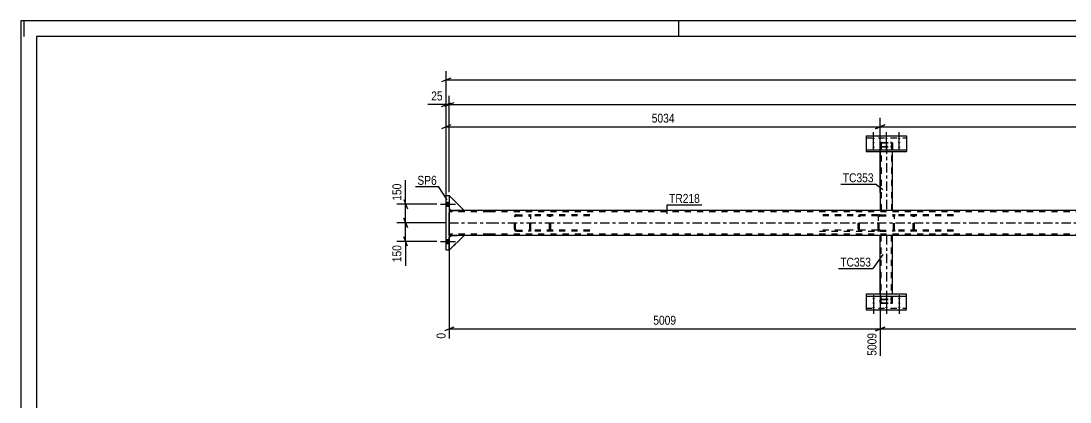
# Model space of a CAD drawing. Header units: millimetres. Extents: x 0 to 841, y 0 to 594.
# Drawn here: x 0 to 336.5, y 471.7 to 594 of the extents above; entities that cross this region are included whole.
import ezdxf

# ---------------------------------------------------------------- set-up
doc = ezdxf.new("R2010")
doc.units = ezdxf.units.MM
doc.linetypes.add('DXK_LINE_DOT2', pattern=[3.9198, 1.9599, -1.9599])
doc.linetypes.add('DXK_LINE_DOT3', pattern=[5.9187, 2.979, -0.9799, 0.9799, -0.9799])
doc.styles.add('Arial Narrow', font='ARIALN.TTF', dxfattribs={"height": 0.2})

# ---------------------------------------------------------------- blocks, each defined once
blk = doc.blocks.new('Unknown-122569972-1162')
at = {"color": 5, "linetype": 'Continuous'}
for p, q in [((841, 594), (0, 594)), ((0, 594), (0, 0)), ((1, 589), (1, 594)), ((211, 589), (211, 594)), ((836, 589), (5, 589)), ((5, 589), (5, 5))]:
    blk.add_line(p, q, dxfattribs=at)
blk = doc.blocks.new('Part-122569972-2983 - 2973')
at = {"color": 2, "linetype": 'Continuous'}
for p, q in [((136.36, 537.99), (137.36, 537.99)), ((136.36, 520.39), (136.36, 537.99)), ((137.36, 537.99), (137.36, 520.39)), ((137.36, 520.39), (136.36, 520.39))]:
    blk.add_line(p, q, dxfattribs=at)
blk = doc.blocks.new('Part-122569972-3094 - 2973')
at = {"color": 2, "linetype": 'Continuous'}
for p, q in [((137.37, 524.59), (137.97, 525.19)), ((142.17, 525.19), (137.37, 520.39)), ((142.17, 525.19), (137.97, 525.19)), ((137.37, 520.39), (137.37, 524.59))]:
    blk.add_line(p, q, dxfattribs=at)
blk = doc.blocks.new('Part-122569972-3008 - 2973')
at = {"color": 7, "linetype": 'DXK_LINE_DOT2'}
for p, q in [((137.37, 524.59), (137.97, 525.19)), ((142.17, 525.19), (137.37, 520.39)), ((137.97, 525.19), (142.17, 525.19)), ((137.37, 520.39), (137.37, 524.59))]:
    blk.add_line(p, q, dxfattribs=at)
blk = doc.blocks.new('Part-122569972-3016 - 2973')
at = {"color": 2, "linetype": 'Continuous'}
for p, q in [((284.07, 506.29), (271.07, 506.29)), ((271.07, 506.29), (271.07, 501.25)), ((271.07, 505.69), (284.07, 505.69)), ((284.07, 501.25), (284.07, 506.29)), ((271.07, 501.25), (284.07, 501.25))]:
    blk.add_line(p, q, dxfattribs=at)
at = {"color": 7, "linetype": 'DXK_LINE_DOT2'}
blk.add_line((271.07, 501.85), (284.07, 501.85), dxfattribs=at)
blk = doc.blocks.new('Part-122569972-3017 - 2973')
at = {"color": 7, "linetype": 'DXK_LINE_DOT2'}
for p, q in [((137.37, 524.59), (137.97, 525.19)), ((142.17, 525.19), (137.37, 520.39)), ((137.97, 525.19), (142.17, 525.19)), ((137.37, 520.39), (137.37, 524.59))]:
    blk.add_line(p, q, dxfattribs=at)
blk = doc.blocks.new('Part-122569972-3022 - 2973')
at = {"color": 2, "linetype": 'Continuous'}
for p, q in [((142.17, 533.22), (137.37, 538.02)), ((137.37, 538.02), (137.37, 533.82)), ((137.37, 533.82), (137.97, 533.22)), ((137.97, 533.22), (142.17, 533.22))]:
    blk.add_line(p, q, dxfattribs=at)
blk = doc.blocks.new('Part-122569972-3023 - 2973')
at = {"color": 7, "linetype": 'DXK_LINE_DOT2'}
for p, q in [((142.17, 533.22), (137.37, 538.02)), ((137.37, 538.02), (137.37, 533.82)), ((137.37, 533.82), (137.97, 533.22)), ((137.97, 533.22), (142.17, 533.22))]:
    blk.add_line(p, q, dxfattribs=at)
blk = doc.blocks.new('Part-122569972-3030 - 2973')
at = {"color": 7, "linetype": 'DXK_LINE_DOT2'}
for p, q in [((280.35, 531.83), (280.21, 531.81)), ((280.21, 526.57), (280.21, 531.81)), ((299.07, 531.83), (280.35, 531.83)), ((286.1, 531.78), (285.77, 531.83)), ((280.35, 531.51), (280.21, 531.49)), ((299.07, 531.51), (280.35, 531.51)), ((285.77, 531.51), (285.93, 531.48)), ((286.17, 531.31), (286.2, 531.19)), ((286.2, 527.19), (286.2, 531.19)), ((286.63, 531.19), (286.57, 531.43)), ((286.63, 527.19), (286.63, 531.19)), ((280.21, 526.89), (280.35, 526.87)), ((280.35, 526.55), (280.21, 526.57)), ((299.07, 526.87), (280.35, 526.87)), ((299.07, 526.55), (280.35, 526.55)), ((285.93, 526.89), (285.77, 526.87)), ((285.77, 526.55), (286.1, 526.6)), ((286.2, 527.19), (286.17, 527.07)), ((286.57, 526.94), (286.63, 527.19))]:
    blk.add_line(p, q, dxfattribs=at)
for centre, radius, start, end in [((285.9, 531.01), 0.792, 31.9779, 75.1661), ((285.83, 531.1), 0.396, 31.9779, 75.1661), ((285.83, 527.28), 0.396, 284.8339, 328.0221), ((285.9, 527.36), 0.792, 284.8339, 328.0221)]:
    blk.add_arc(centre, radius, start, end, dxfattribs=at)
blk = doc.blocks.new('Part-122569972-3079 - 2973')
at = {"color": 7, "linetype": 'DXK_LINE_DOT2'}
for p, q in [((142.17, 533.22), (137.37, 538.02)), ((137.37, 538.02), (137.37, 533.82)), ((137.37, 533.82), (137.97, 533.22)), ((137.97, 533.22), (142.17, 533.22))]:
    blk.add_line(p, q, dxfattribs=at)
blk = doc.blocks.new('Part-122569972-3042 - 2973')
at = {"color": 2, "linetype": 'Continuous'}
for p, q in [((278.93, 525.19), (275.57, 525.19)), ((275.57, 506.29), (275.57, 525.19)), ((279.57, 525.19), (278.93, 525.19)), ((279.57, 506.29), (279.57, 525.19))]:
    blk.add_line(p, q, dxfattribs=at)
at = {"color": 7, "linetype": 'DXK_LINE_DOT2'}
for p, q in [((275.89, 503.61), (275.89, 525.19)), ((279.05, 525.19), (279.16, 525.19)), ((279.16, 525.19), (279.18, 525.19)), ((279.18, 525.19), (279.23, 525.19)), ((279.23, 525.19), (279.25, 525.19)), ((279.25, 503.61), (279.25, 525.19)), ((275.57, 506.29), (275.57, 503.61)), ((275.97, 504.74), (275.76, 504.69)), ((276.21, 504.76), (275.97, 504.74)), ((276.21, 504.76), (278.93, 504.76)), ((279.18, 504.74), (278.93, 504.76)), ((279.38, 504.69), (279.18, 504.74)), ((279.57, 503.61), (279.57, 506.29)), ((275.62, 504.62), (275.57, 504.54)), ((275.57, 503.61), (275.57, 504.54)), ((275.57, 503.61), (275.62, 503.52)), ((275.76, 504.69), (275.62, 504.62)), ((275.62, 503.52), (275.76, 503.45)), ((275.76, 503.45), (275.97, 503.4)), ((275.89, 504.54), (275.92, 504.58)), ((275.92, 503.56), (275.89, 503.61)), ((275.92, 504.58), (275.99, 504.61)), ((275.99, 503.53), (275.92, 503.56)), ((275.97, 503.4), (276.21, 503.39)), ((275.99, 504.61), (276.09, 504.64)), ((276.09, 503.5), (275.99, 503.53)), ((276.09, 504.64), (276.21, 504.65)), ((276.21, 503.5), (276.09, 503.5)), ((276.21, 504.65), (278.93, 504.65)), ((276.21, 503.5), (278.93, 503.5)), ((276.21, 503.39), (278.93, 503.39)), ((278.93, 504.65), (279.05, 504.64)), ((279.05, 503.5), (278.93, 503.5)), ((278.93, 503.39), (279.18, 503.4)), ((279.05, 504.64), (279.16, 504.61)), ((279.16, 503.53), (279.05, 503.5)), ((279.16, 504.61), (279.23, 504.58)), ((279.23, 503.56), (279.16, 503.53)), ((279.18, 503.4), (279.38, 503.45)), ((279.23, 504.58), (279.25, 504.54)), ((279.25, 503.61), (279.23, 503.56)), ((279.52, 504.62), (279.38, 504.69)), ((279.38, 503.45), (279.52, 503.52)), ((279.57, 504.54), (279.52, 504.62)), ((279.52, 503.52), (279.57, 503.61))]:
    blk.add_line(p, q, dxfattribs=at)
at = {"color": 7, "linetype": 'DXK_LINE_DOT3'}
blk.add_line((277.57, 525.19), (277.57, 504.07), dxfattribs=at)
blk = doc.blocks.new('Part-122569972-3044 - 2973')
at = {"color": 7, "linetype": 'DXK_LINE_DOT2'}
for p, q in [((275.57, 531.83), (275.33, 531.78)), ((275.57, 531.83), (279.57, 531.83)), ((279.82, 531.78), (279.57, 531.83)), ((274.98, 531.43), (274.93, 531.19)), ((274.93, 527.19), (274.93, 531.19)), ((275.25, 531.19), (275.28, 531.31)), ((275.25, 527.19), (275.25, 531.19)), ((275.45, 531.48), (275.57, 531.51)), ((275.57, 531.51), (279.57, 531.51)), ((279.57, 531.51), (279.69, 531.48)), ((279.87, 531.31), (279.89, 531.19)), ((279.89, 527.19), (279.89, 531.19)), ((280.21, 531.19), (280.16, 531.43)), ((280.21, 527.19), (280.21, 531.19)), ((274.93, 527.19), (274.98, 526.94)), ((275.28, 527.07), (275.25, 527.19)), ((275.33, 526.6), (275.57, 526.55)), ((275.57, 526.87), (275.45, 526.89)), ((275.57, 526.87), (279.57, 526.87)), ((275.57, 526.55), (279.57, 526.55)), ((279.69, 526.89), (279.57, 526.87)), ((279.57, 526.55), (279.82, 526.6)), ((279.89, 527.19), (279.87, 527.07)), ((280.16, 526.94), (280.21, 527.19))]:
    blk.add_line(p, q, dxfattribs=at)
for centre, radius, start, end in [((275.57, 531.19), 0.64, 112.5, 157.5), ((279.57, 531.19), 0.64, 22.5, 67.5), ((275.57, 531.19), 0.32, 112.5, 157.5), ((279.57, 531.19), 0.32, 22.5, 67.5), ((275.57, 527.19), 0.64, 202.5, 247.5), ((275.57, 527.19), 0.32, 202.5, 247.5), ((279.57, 527.19), 0.32, 292.5, 337.5), ((279.57, 527.19), 0.64, 292.5, 337.5)]:
    blk.add_arc(centre, radius, start, end, dxfattribs=at)
blk = doc.blocks.new('Part-122569972-3045 - 2973')
at = {"color": 7, "linetype": 'DXK_LINE_DOT2'}
for p, q in [((158.91, 531.83), (158.66, 531.78)), ((158.91, 531.83), (162.91, 531.83)), ((163.15, 531.78), (162.91, 531.83)), ((158.31, 531.43), (158.27, 531.19)), ((158.27, 527.19), (158.27, 531.19)), ((158.59, 531.19), (158.61, 531.31)), ((158.59, 527.19), (158.59, 531.19)), ((158.78, 531.48), (158.91, 531.51)), ((158.91, 531.51), (162.91, 531.51)), ((162.91, 531.51), (163.03, 531.48)), ((163.2, 531.31), (163.23, 531.19)), ((163.23, 527.19), (163.23, 531.19)), ((163.55, 531.19), (163.5, 531.43)), ((163.55, 527.19), (163.55, 531.19)), ((158.27, 527.19), (158.31, 526.94)), ((158.61, 527.07), (158.59, 527.19)), ((158.66, 526.6), (158.91, 526.55)), ((158.91, 526.87), (158.78, 526.89)), ((158.91, 526.87), (162.91, 526.87)), ((158.91, 526.55), (162.91, 526.55)), ((163.03, 526.89), (162.91, 526.87)), ((162.91, 526.55), (163.15, 526.6)), ((163.23, 527.19), (163.2, 527.07)), ((163.5, 526.94), (163.55, 527.19))]:
    blk.add_line(p, q, dxfattribs=at)
for centre, radius, start, end in [((158.91, 531.19), 0.64, 112.5, 157.5), ((162.91, 531.19), 0.64, 22.5, 67.5), ((158.91, 531.19), 0.32, 112.5, 157.5), ((162.91, 531.19), 0.32, 22.5, 67.5), ((158.91, 527.19), 0.64, 202.5, 247.5), ((158.91, 527.19), 0.32, 202.5, 247.5), ((162.91, 527.19), 0.32, 292.5, 337.5), ((162.91, 527.19), 0.64, 292.5, 337.5)]:
    blk.add_arc(centre, radius, start, end, dxfattribs=at)
blk = doc.blocks.new('Part-122569972-3087 - 2973')
at = {"color": 7, "linetype": 'DXK_LINE_DOT2'}
for p, q in [((163.68, 531.83), (163.55, 531.81)), ((163.55, 526.57), (163.55, 531.81)), ((182.4, 531.83), (163.68, 531.83)), ((169.43, 531.78), (169.1, 531.83)), ((163.68, 531.51), (163.55, 531.49)), ((182.4, 531.51), (163.68, 531.51)), ((169.1, 531.51), (169.27, 531.48)), ((169.5, 531.31), (169.53, 531.19)), ((169.53, 527.19), (169.53, 531.19)), ((169.97, 531.19), (169.9, 531.43)), ((169.97, 527.19), (169.97, 531.19)), ((163.55, 526.89), (163.68, 526.87)), ((163.68, 526.55), (163.55, 526.57)), ((182.4, 526.87), (163.68, 526.87)), ((182.4, 526.55), (163.68, 526.55)), ((169.27, 526.89), (169.1, 526.87)), ((169.1, 526.55), (169.43, 526.6)), ((169.53, 527.19), (169.5, 527.07)), ((169.9, 526.94), (169.97, 527.19))]:
    blk.add_line(p, q, dxfattribs=at)
for centre, radius, start, end in [((169.23, 531.01), 0.792, 31.9779, 75.1661), ((169.16, 531.1), 0.396, 31.9779, 75.1661), ((169.16, 527.28), 0.396, 284.8339, 328.0221), ((169.23, 527.36), 0.792, 284.8339, 328.0221)]:
    blk.add_arc(centre, radius, start, end, dxfattribs=at)
blk = doc.blocks.new('Part-122569972-3093 - 2973')
at = {"color": 7, "linetype": 'DXK_LINE_DOT2'}
for p, q in [((275.62, 554.85), (275.57, 554.77)), ((275.57, 554.77), (275.57, 552.08)), ((275.57, 553.84), (275.62, 553.76)), ((275.76, 554.92), (275.62, 554.85)), ((275.62, 553.76), (275.76, 553.68)), ((275.97, 554.97), (275.76, 554.92)), ((275.76, 553.68), (275.97, 553.64)), ((275.89, 554.77), (275.92, 554.81)), ((275.89, 554.77), (275.89, 533.19)), ((275.92, 553.8), (275.89, 553.84)), ((275.92, 554.81), (275.99, 554.85)), ((275.99, 553.76), (275.92, 553.8)), ((276.21, 554.99), (275.97, 554.97)), ((275.97, 553.64), (276.21, 553.62)), ((275.99, 554.85), (276.09, 554.87)), ((276.09, 553.74), (275.99, 553.76)), ((276.09, 554.87), (276.21, 554.88)), ((276.21, 553.73), (276.09, 553.74)), ((276.21, 554.99), (278.93, 554.99)), ((276.21, 554.88), (278.93, 554.88)), ((276.21, 553.73), (278.93, 553.73)), ((276.21, 553.62), (278.93, 553.62)), ((279.18, 554.97), (278.93, 554.99)), ((278.93, 554.88), (279.05, 554.87)), ((279.05, 553.74), (278.93, 553.73)), ((278.93, 553.62), (279.18, 553.64)), ((279.05, 554.87), (279.16, 554.85)), ((279.16, 553.76), (279.05, 553.74)), ((279.16, 554.85), (279.23, 554.81)), ((279.23, 553.8), (279.16, 553.76)), ((279.38, 554.92), (279.18, 554.97)), ((279.18, 553.64), (279.38, 553.68)), ((279.23, 554.81), (279.25, 554.77)), ((279.25, 553.84), (279.23, 553.8)), ((279.25, 554.77), (279.25, 533.19)), ((279.52, 554.85), (279.38, 554.92)), ((279.38, 553.68), (279.52, 553.76)), ((279.57, 554.77), (279.52, 554.85)), ((279.52, 553.76), (279.57, 553.84)), ((279.57, 554.77), (279.57, 552.08)), ((279.52, 533.19), (278.93, 533.19)), ((279.23, 533.19), (279.25, 533.19))]:
    blk.add_line(p, q, dxfattribs=at)
at = {"color": 2, "linetype": 'Continuous'}
for p, q in [((275.57, 552.08), (275.57, 533.19)), ((279.57, 533.19), (279.57, 552.08)), ((278.93, 533.19), (275.57, 533.19)), ((279.57, 533.19), (278.93, 533.19))]:
    blk.add_line(p, q, dxfattribs=at)
at = {"color": 7, "linetype": 'DXK_LINE_DOT3'}
blk.add_line((277.57, 554.3), (277.57, 533.19), dxfattribs=at)
blk = doc.blocks.new('Bolt-122569972-3061 - 2973')
at = {"linetype": 'Continuous'}
for points in [[(273.47, 556.16), (273.38, 556.16), (273.29, 556.17), (273.21, 556.19), (273.14, 556.21), (273.09, 556.23), (273.05, 556.26), (273.03, 556.29), (273.03, 556.32), (273.05, 556.35), (273.09, 556.38), (273.14, 556.41), (273.21, 556.43), (273.29, 556.45), (273.38, 556.46), (273.47, 556.46), (273.56, 556.46), (273.65, 556.45), (273.73, 556.43), (273.8, 556.41), (273.85, 556.38), (273.89, 556.35), (273.91, 556.32), (273.91, 556.29), (273.89, 556.26), (273.85, 556.23), (273.8, 556.21), (273.73, 556.19), (273.65, 556.17), (273.56, 556.16)], [(277.57, 556.16), (277.48, 556.16), (277.39, 556.17), (277.31, 556.19), (277.24, 556.21), (277.19, 556.23), (277.15, 556.26), (277.13, 556.29), (277.13, 556.32), (277.15, 556.35), (277.19, 556.38), (277.24, 556.41), (277.31, 556.43), (277.39, 556.45), (277.48, 556.46), (277.57, 556.46), (277.66, 556.46), (277.75, 556.45), (277.83, 556.43), (277.9, 556.41), (277.95, 556.38), (277.99, 556.35), (278.01, 556.32), (278.01, 556.29), (277.99, 556.26), (277.95, 556.23), (277.9, 556.21), (277.83, 556.19), (277.75, 556.17), (277.66, 556.16)], [(281.67, 556.16), (281.58, 556.16), (281.49, 556.17), (281.41, 556.19), (281.34, 556.21), (281.29, 556.23), (281.25, 556.26), (281.23, 556.29), (281.23, 556.32), (281.25, 556.35), (281.29, 556.38), (281.34, 556.41), (281.41, 556.43), (281.49, 556.45), (281.58, 556.46), (281.67, 556.46), (281.76, 556.46), (281.85, 556.45), (281.93, 556.43), (282, 556.41), (282.05, 556.38), (282.09, 556.35), (282.11, 556.32), (282.11, 556.29), (282.09, 556.26), (282.05, 556.23), (282, 556.21), (281.93, 556.19), (281.85, 556.17), (281.76, 556.16)], [(273.47, 554.76), (273.38, 554.76), (273.29, 554.77), (273.21, 554.78), (273.14, 554.81), (273.09, 554.83), (273.05, 554.86), (273.03, 554.89), (273.03, 554.92), (273.05, 554.95), (273.09, 554.98), (273.14, 555.01), (273.21, 555.03), (273.29, 555.04), (273.38, 555.05), (273.47, 555.06), (273.56, 555.05), (273.65, 555.04), (273.73, 555.03), (273.8, 555.01), (273.85, 554.98), (273.89, 554.95), (273.91, 554.92), (273.91, 554.89), (273.89, 554.86), (273.85, 554.83), (273.8, 554.81), (273.73, 554.78), (273.65, 554.77), (273.56, 554.76)], [(273.47, 553.35), (273.38, 553.36), (273.29, 553.37), (273.21, 553.38), (273.14, 553.4), (273.09, 553.43), (273.05, 553.46), (273.03, 553.49), (273.03, 553.52), (273.05, 553.55), (273.09, 553.58), (273.14, 553.6), (273.21, 553.63), (273.29, 553.64), (273.38, 553.65), (273.47, 553.65), (273.56, 553.65), (273.65, 553.64), (273.73, 553.63), (273.8, 553.6), (273.85, 553.58), (273.89, 553.55), (273.91, 553.52), (273.91, 553.49), (273.89, 553.46), (273.85, 553.43), (273.8, 553.4), (273.73, 553.38), (273.65, 553.37), (273.56, 553.36)], [(277.57, 553.35), (277.48, 553.36), (277.39, 553.37), (277.31, 553.38), (277.24, 553.4), (277.19, 553.43), (277.15, 553.46), (277.13, 553.49), (277.13, 553.52), (277.15, 553.55), (277.19, 553.58), (277.24, 553.6), (277.31, 553.63), (277.39, 553.64), (277.48, 553.65), (277.57, 553.65), (277.66, 553.65), (277.75, 553.64), (277.83, 553.63), (277.9, 553.6), (277.95, 553.58), (277.99, 553.55), (278.01, 553.52), (278.01, 553.49), (277.99, 553.46), (277.95, 553.43), (277.9, 553.4), (277.83, 553.38), (277.75, 553.37), (277.66, 553.36)], [(281.67, 554.76), (281.58, 554.76), (281.49, 554.77), (281.41, 554.78), (281.34, 554.81), (281.29, 554.83), (281.25, 554.86), (281.23, 554.89), (281.23, 554.92), (281.25, 554.95), (281.29, 554.98), (281.34, 555.01), (281.41, 555.03), (281.49, 555.04), (281.58, 555.05), (281.67, 555.06), (281.76, 555.05), (281.85, 555.04), (281.93, 555.03), (282, 555.01), (282.05, 554.98), (282.09, 554.95), (282.11, 554.92), (282.11, 554.89), (282.09, 554.86), (282.05, 554.83), (282, 554.81), (281.93, 554.78), (281.85, 554.77), (281.76, 554.76)], [(281.67, 553.35), (281.58, 553.36), (281.49, 553.37), (281.41, 553.38), (281.34, 553.4), (281.29, 553.43), (281.25, 553.46), (281.23, 553.49), (281.23, 553.52), (281.25, 553.55), (281.29, 553.58), (281.34, 553.6), (281.41, 553.63), (281.49, 553.64), (281.58, 553.65), (281.67, 553.65), (281.76, 553.65), (281.85, 553.64), (281.93, 553.63), (282, 553.6), (282.05, 553.58), (282.09, 553.55), (282.11, 553.52), (282.11, 553.49), (282.09, 553.46), (282.05, 553.43), (282, 553.4), (281.93, 553.38), (281.85, 553.37), (281.76, 553.36)]]:
    blk.add_hatch(color=1, dxfattribs=at).paths.add_polyline_path(points)
at = {"color": 1, "linetype": 'Continuous'}
for p, q in [((273.47, 555.22), (273.47, 558.34)), ((273.47, 553.82), (273.47, 556.94)), ((273.47, 552.41), (273.47, 555.53)), ((277.57, 555.22), (277.57, 558.34)), ((277.57, 552.41), (277.57, 555.53)), ((281.67, 555.22), (281.67, 558.34)), ((281.67, 553.82), (281.67, 556.94)), ((281.67, 552.41), (281.67, 555.53))]:
    blk.add_line(p, q, dxfattribs=at)
blk = doc.blocks.new('Bolt-122569972-3064 - 2973')
at = {"linetype": 'Continuous'}
for points in [[(137.36, 534.53), (137.36, 535.85), (136.36, 535.85), (136.36, 534.53)], [(137.36, 534.53), (137.36, 535.85), (136.36, 535.85), (136.36, 534.53)], [(137.36, 522.53), (137.36, 523.85), (136.36, 523.85), (136.36, 522.53)], [(137.36, 522.53), (137.36, 523.85), (136.36, 523.85), (136.36, 522.53)]]:
    blk.add_hatch(color=1, dxfattribs=at).paths.add_polyline_path(points)
at = {"color": 1, "linetype": 'Continuous'}
for p, q in [((134.6, 535.19), (139.36, 535.19)), ((134.6, 535.19), (139.36, 535.19)), ((136.36, 535.85), (137.36, 535.85)), ((136.36, 535.85), (137.36, 535.85)), ((136.36, 534.53), (137.36, 534.53)), ((136.36, 534.53), (137.36, 534.53)), ((134.6, 523.19), (139.36, 523.19)), ((134.6, 523.19), (139.36, 523.19)), ((136.36, 523.85), (137.36, 523.85)), ((136.36, 523.85), (137.36, 523.85)), ((136.36, 522.53), (137.36, 522.53)), ((136.36, 522.53), (137.36, 522.53))]:
    blk.add_line(p, q, dxfattribs=at)
blk = doc.blocks.new('Part-122569972-3084 - 2973')
at = {"color": 2, "linetype": 'Continuous'}
for p, q in [((150.17, 533.19), (137.36, 533.19)), ((137.36, 525.99), (137.36, 532.39)), ((275.57, 533.19), (150.27, 533.19)), ((508.91, 533.19), (279.57, 533.19)), ((137.97, 525.19), (137.36, 525.19)), ((150.17, 525.19), (142.17, 525.19)), ((275.57, 525.19), (150.27, 525.19)), ((508.91, 525.19), (279.57, 525.19))]:
    blk.add_line(p, q, dxfattribs=at)
at = {"color": 7, "linetype": 'DXK_LINE_DOT2'}
for p, q in [((137.36, 533.19), (137.36, 532.39)), ((137.36, 533.19), (137.36, 532.95)), ((150.17, 532.79), (137.36, 532.79)), ((638.21, 532.79), (150.27, 532.79)), ((279.57, 533.19), (275.57, 533.19)), ((137.36, 525.19), (137.36, 525.99)), ((150.17, 525.59), (137.36, 525.59)), ((142.17, 525.19), (137.97, 525.19)), ((638.21, 525.59), (150.27, 525.59)), ((279.57, 525.19), (275.57, 525.19))]:
    blk.add_line(p, q, dxfattribs=at)
at = {"color": 7, "linetype": 'DXK_LINE_DOT3'}
for p, q in [((137.36, 529.19), (150.17, 529.19)), ((150.27, 529.19), (638.21, 529.19))]:
    blk.add_line(p, q, dxfattribs=at)
blk = doc.blocks.new('Bolt-122569972-3085 - 2973')
at = {"linetype": 'Continuous'}
for points in [[(273.47, 505.02), (273.56, 505.02), (273.65, 505.01), (273.73, 504.99), (273.8, 504.97), (273.85, 504.95), (273.89, 504.92), (273.91, 504.89), (273.91, 504.86), (273.89, 504.83), (273.85, 504.8), (273.8, 504.77), (273.73, 504.75), (273.65, 504.73), (273.56, 504.72), (273.47, 504.72), (273.38, 504.72), (273.29, 504.73), (273.21, 504.75), (273.14, 504.77), (273.09, 504.8), (273.05, 504.83), (273.03, 504.86), (273.03, 504.89), (273.05, 504.92), (273.09, 504.95), (273.14, 504.97), (273.21, 504.99), (273.29, 505.01), (273.38, 505.02)], [(277.57, 505.02), (277.66, 505.02), (277.75, 505.01), (277.83, 504.99), (277.9, 504.97), (277.95, 504.95), (277.99, 504.92), (278.01, 504.89), (278.01, 504.86), (277.99, 504.83), (277.95, 504.8), (277.9, 504.77), (277.83, 504.75), (277.75, 504.73), (277.66, 504.72), (277.57, 504.72), (277.48, 504.72), (277.39, 504.73), (277.31, 504.75), (277.24, 504.77), (277.19, 504.8), (277.15, 504.83), (277.13, 504.86), (277.13, 504.89), (277.15, 504.92), (277.19, 504.95), (277.24, 504.97), (277.31, 504.99), (277.39, 505.01), (277.48, 505.02)], [(281.67, 505.02), (281.76, 505.02), (281.85, 505.01), (281.93, 504.99), (282, 504.97), (282.05, 504.95), (282.09, 504.92), (282.11, 504.89), (282.11, 504.86), (282.09, 504.83), (282.05, 504.8), (282, 504.77), (281.93, 504.75), (281.85, 504.73), (281.76, 504.72), (281.67, 504.72), (281.58, 504.72), (281.49, 504.73), (281.41, 504.75), (281.34, 504.77), (281.29, 504.8), (281.25, 504.83), (281.23, 504.86), (281.23, 504.89), (281.25, 504.92), (281.29, 504.95), (281.34, 504.97), (281.41, 504.99), (281.49, 505.01), (281.58, 505.02)], [(273.47, 503.62), (273.56, 503.62), (273.65, 503.61), (273.73, 503.59), (273.8, 503.57), (273.85, 503.54), (273.89, 503.52), (273.91, 503.49), (273.91, 503.45), (273.89, 503.42), (273.85, 503.39), (273.8, 503.37), (273.73, 503.35), (273.65, 503.33), (273.56, 503.32), (273.47, 503.32), (273.38, 503.32), (273.29, 503.33), (273.21, 503.35), (273.14, 503.37), (273.09, 503.39), (273.05, 503.42), (273.03, 503.45), (273.03, 503.49), (273.05, 503.52), (273.09, 503.54), (273.14, 503.57), (273.21, 503.59), (273.29, 503.61), (273.38, 503.62)], [(273.47, 502.22), (273.56, 502.21), (273.65, 502.2), (273.73, 502.19), (273.8, 502.17), (273.85, 502.14), (273.89, 502.11), (273.91, 502.08), (273.91, 502.05), (273.89, 502.02), (273.85, 501.99), (273.8, 501.97), (273.73, 501.95), (273.65, 501.93), (273.56, 501.92), (273.47, 501.92), (273.38, 501.92), (273.29, 501.93), (273.21, 501.95), (273.14, 501.97), (273.09, 501.99), (273.05, 502.02), (273.03, 502.05), (273.03, 502.08), (273.05, 502.11), (273.09, 502.14), (273.14, 502.17), (273.21, 502.19), (273.29, 502.2), (273.38, 502.21)], [(277.57, 502.22), (277.66, 502.21), (277.75, 502.2), (277.83, 502.19), (277.9, 502.17), (277.95, 502.14), (277.99, 502.11), (278.01, 502.08), (278.01, 502.05), (277.99, 502.02), (277.95, 501.99), (277.9, 501.97), (277.83, 501.95), (277.75, 501.93), (277.66, 501.92), (277.57, 501.92), (277.48, 501.92), (277.39, 501.93), (277.31, 501.95), (277.24, 501.97), (277.19, 501.99), (277.15, 502.02), (277.13, 502.05), (277.13, 502.08), (277.15, 502.11), (277.19, 502.14), (277.24, 502.17), (277.31, 502.19), (277.39, 502.2), (277.48, 502.21)], [(281.67, 503.62), (281.76, 503.62), (281.85, 503.61), (281.93, 503.59), (282, 503.57), (282.05, 503.54), (282.09, 503.52), (282.11, 503.49), (282.11, 503.45), (282.09, 503.42), (282.05, 503.39), (282, 503.37), (281.93, 503.35), (281.85, 503.33), (281.76, 503.32), (281.67, 503.32), (281.58, 503.32), (281.49, 503.33), (281.41, 503.35), (281.34, 503.37), (281.29, 503.39), (281.25, 503.42), (281.23, 503.45), (281.23, 503.49), (281.25, 503.52), (281.29, 503.54), (281.34, 503.57), (281.41, 503.59), (281.49, 503.61), (281.58, 503.62)], [(281.67, 502.22), (281.76, 502.21), (281.85, 502.2), (281.93, 502.19), (282, 502.17), (282.05, 502.14), (282.09, 502.11), (282.11, 502.08), (282.11, 502.05), (282.09, 502.02), (282.05, 501.99), (282, 501.97), (281.93, 501.95), (281.85, 501.93), (281.76, 501.92), (281.67, 501.92), (281.58, 501.92), (281.49, 501.93), (281.41, 501.95), (281.34, 501.97), (281.29, 501.99), (281.25, 502.02), (281.23, 502.05), (281.23, 502.08), (281.25, 502.11), (281.29, 502.14), (281.34, 502.17), (281.41, 502.19), (281.49, 502.2), (281.58, 502.21)]]:
    blk.add_hatch(color=1, dxfattribs=at).paths.add_polyline_path(points)
at = {"color": 1, "linetype": 'Continuous'}
for p, q in [((273.47, 505.96), (273.47, 502.84)), ((277.57, 505.96), (277.57, 502.84)), ((281.67, 505.96), (281.67, 502.84)), ((273.47, 504.56), (273.47, 501.44)), ((273.47, 503.16), (273.47, 500.04)), ((277.57, 503.16), (277.57, 500.04)), ((281.67, 504.56), (281.67, 501.44)), ((281.67, 503.16), (281.67, 500.04))]:
    blk.add_line(p, q, dxfattribs=at)
blk = doc.blocks.new('Part-122569972-3088 - 2973')
at = {"color": 7, "linetype": 'DXK_LINE_DOT2'}
for p, q in [((274.8, 531.83), (256.08, 531.83)), ((269.38, 531.83), (269.05, 531.78)), ((274.93, 531.81), (274.8, 531.83)), ((274.93, 531.81), (274.93, 526.57)), ((274.8, 531.51), (256.08, 531.51)), ((268.58, 531.43), (268.51, 531.19)), ((268.51, 527.19), (268.51, 531.19)), ((268.94, 531.19), (268.98, 531.31)), ((268.94, 527.19), (268.94, 531.19)), ((269.21, 531.48), (269.38, 531.51)), ((274.8, 531.51), (274.93, 531.49)), ((274.8, 526.87), (256.08, 526.87)), ((256.08, 526.55), (274.8, 526.55)), ((268.51, 527.19), (268.58, 526.94)), ((268.98, 527.07), (268.94, 527.19)), ((269.05, 526.6), (269.38, 526.55)), ((269.38, 526.87), (269.21, 526.89)), ((274.8, 526.87), (274.93, 526.89)), ((274.8, 526.55), (274.93, 526.57))]:
    blk.add_line(p, q, dxfattribs=at)
for centre, radius, start, end in [((269.25, 531.01), 0.792, 104.8339, 148.0221), ((269.31, 531.1), 0.396, 104.8339, 148.0221), ((269.25, 527.36), 0.792, 211.9779, 255.1661), ((269.31, 527.28), 0.396, 211.9779, 255.1661)]:
    blk.add_arc(centre, radius, start, end, dxfattribs=at)
blk = doc.blocks.new('Part-122569972-3098 - 2973')
at = {"color": 2, "linetype": 'Continuous'}
for p, q in [((271.07, 557.13), (284.07, 557.13)), ((271.07, 557.13), (271.07, 552.08)), ((284.07, 557.13), (284.07, 552.08)), ((271.07, 552.68), (284.07, 552.68)), ((271.07, 552.08), (284.07, 552.08))]:
    blk.add_line(p, q, dxfattribs=at)
at = {"color": 7, "linetype": 'DXK_LINE_DOT2'}
blk.add_line((271.07, 556.53), (284.07, 556.53), dxfattribs=at)
blk = doc.blocks.new('StraightDimension-122569972-8557 - 2973')
at = {"color": 7, "linetype": 'Continuous'}
for p, q in [((133.36, 535.19), (120.51, 535.19)), ((122.76, 536.69), (123.96, 533.69)), ((123.36, 529.19), (123.36, 535.19)), ((136.36, 529.19), (120.51, 529.19)), ((123.96, 527.69), (122.76, 530.69))]:
    blk.add_line(p, q, dxfattribs=at)
at = {"color": 0}
blk.add_wipeout([(122.61, 542.4), (118.41, 542.4), (118.41, 535.71), (122.61, 535.71)], dxfattribs=at)
at = {"color": 7, "linetype": 'Continuous'}
blk.add_line((123.36, 535.19), (123.36, 542.92), dxfattribs=at)
blk.add_line((123.36, 535.19), (123.36, 542.92), dxfattribs=at)
at = {"color": 3, "style": 'Arial Narrow'}
blk.add_text('150', height=2.863, rotation=90.0002, dxfattribs=at).set_placement((122.01, 536.31))
blk = doc.blocks.new('StraightDimension-122569972-3201 - 2973')
at = {"color": 7, "linetype": 'Continuous'}
for p, q in [((275.57, 538.99), (275.57, 562.87)), ((508.91, 536.09), (508.91, 562.87)), ((277.07, 560.62), (274.07, 559.42)), ((275.57, 560.02), (508.91, 560.02)), ((507.41, 559.42), (510.41, 560.62))]:
    blk.add_line(p, q, dxfattribs=at)
at = {"color": 0}
blk.add_wipeout([(396.49, 560.77), (396.49, 564.97), (387.98, 564.97), (387.98, 560.77)], dxfattribs=at)
at = {"color": 3, "style": 'Arial Narrow'}
blk.add_text('5833', height=2.863, dxfattribs=at).set_placement((388.58, 561.37))
blk = doc.blocks.new('StraightDimension-122569972-3177 - 2973')
at = {"color": 7, "linetype": 'Continuous'}
for p, q in [((136.36, 521.39), (136.36, 562.87)), ((275.57, 538.99), (275.57, 562.87)), ((137.86, 560.62), (134.86, 559.42)), ((136.36, 560.02), (275.57, 560.02)), ((274.07, 559.42), (277.07, 560.62))]:
    blk.add_line(p, q, dxfattribs=at)
at = {"color": 0}
blk.add_wipeout([(210.22, 560.77), (210.22, 564.97), (201.71, 564.97), (201.71, 560.77)], dxfattribs=at)
at = {"color": 3, "style": 'Arial Narrow'}
blk.add_text('5034', height=2.863, dxfattribs=at).set_placement((202.31, 561.37))
blk = doc.blocks.new('StraightDimension-122569972-3239 - 2973')
at = {"color": 7, "linetype": 'Continuous'}
for p, q in [((137.37, 524.19), (137.37, 492.04)), ((275.57, 514.12), (275.57, 486.55)), ((138.87, 495.76), (135.87, 494.56)), ((137.37, 495.16), (275.57, 495.16)), ((274.07, 494.56), (277.07, 495.76))]:
    blk.add_line(p, q, dxfattribs=at)
at = {"color": 0}
blk.add_wipeout([(210.72, 495.91), (210.72, 500.11), (202.21, 500.11), (202.21, 495.91)], dxfattribs=at)
at = {"color": 0, "linetype": 'Continuous'}
for points in [[(136.77, 494.46), (132.57, 494.46), (132.57, 491.44), (136.77, 491.44)], [(274.97, 494.46), (270.77, 494.46), (270.77, 485.95), (274.97, 485.95)]]:
    blk.add_wipeout(points, dxfattribs=at)
at = {"color": 3, "style": 'Arial Narrow'}
blk.add_text('5009', height=2.863, dxfattribs=at).set_placement((202.81, 496.51))
at = {"color": 3, "linetype": 'Continuous', "style": 'Arial Narrow'}
for s, height, p in [('0', 2.86, (136.17, 492.04)), ('5009', 2.863, (274.37, 486.55))]:
    blk.add_text(s, height=height, rotation=90.0002, dxfattribs=at).set_placement(p)
blk = doc.blocks.new('StraightDimension-122569972-3256 - 2973')
at = {"color": 7, "linetype": 'Continuous'}
for p, q in [((508.91, 516.09), (508.91, 484.72)), ((275.57, 514.12), (275.57, 486.55)), ((277.07, 495.76), (274.07, 494.56)), ((275.57, 495.16), (508.91, 495.16)), ((507.41, 494.56), (510.41, 495.76))]:
    blk.add_line(p, q, dxfattribs=at)
at = {"color": 0}
blk.add_wipeout([(396.49, 495.91), (396.49, 500.11), (387.98, 500.11), (387.98, 495.91)], dxfattribs=at)
at = {"color": 0, "linetype": 'Continuous'}
blk.add_wipeout([(508.31, 494.46), (504.11, 494.46), (504.11, 484.12), (508.31, 484.12)], dxfattribs=at)
at = {"color": 3, "style": 'Arial Narrow'}
blk.add_text('5833', height=2.863, dxfattribs=at).set_placement((388.58, 496.51))
at = {"color": 3, "linetype": 'Continuous', "style": 'Arial Narrow'}
blk.add_text('10843', height=2.863, rotation=90.0002, dxfattribs=at).set_placement((507.71, 484.72))
blk = doc.blocks.new('StraightDimension-122569972-8558 - 2973')
at = {"color": 7, "linetype": 'Continuous'}
for p, q in [((136.36, 529.19), (120.51, 529.19)), ((122.76, 530.69), (123.96, 527.69)), ((123.36, 523.19), (123.36, 529.19)), ((133.36, 523.19), (120.51, 523.19)), ((123.96, 521.69), (122.76, 524.69))]:
    blk.add_line(p, q, dxfattribs=at)
at = {"color": 0}
blk.add_wipeout([(122.61, 522.66), (118.41, 522.66), (118.41, 515.98), (122.61, 515.98)], dxfattribs=at)
at = {"color": 7, "linetype": 'Continuous'}
blk.add_line((123.36, 523.19), (123.36, 515.45), dxfattribs=at)
blk.add_line((123.36, 523.19), (123.36, 515.45), dxfattribs=at)
at = {"color": 3, "style": 'Arial Narrow'}
blk.add_text('150', height=2.863, rotation=90.0002, dxfattribs=at).set_placement((122.01, 516.58))
blk = doc.blocks.new('StraightDimension-122569972-8660 - 2973')
at = {"color": 7, "linetype": 'Continuous'}
for p, q in [((137.37, 539.02), (137.37, 570)), ((138.87, 567.75), (135.87, 566.55)), ((137.37, 567.15), (651.11, 567.15))]:
    blk.add_line(p, q, dxfattribs=at)
blk = doc.blocks.new('StraightDimension-122569972-8661 - 2973')
at = {"color": 7, "linetype": 'Continuous'}
for p, q in [((136.36, 538.06), (136.36, 570)), ((137.37, 539.02), (137.37, 570)), ((134.86, 566.55), (137.86, 567.75)), ((138.87, 567.75), (135.87, 566.55)), ((136.36, 567.15), (137.37, 567.15))]:
    blk.add_line(p, q, dxfattribs=at)
at = {"color": 0}
blk.add_wipeout([(135.84, 567.9), (135.84, 572.1), (130.98, 572.1), (130.98, 567.9)], dxfattribs=at)
at = {"color": 7, "linetype": 'Continuous'}
blk.add_line((136.36, 567.15), (130.46, 567.15), dxfattribs=at)
blk.add_line((136.36, 567.15), (130.46, 567.15), dxfattribs=at)
at = {"color": 3, "style": 'Arial Narrow'}
blk.add_text('25', height=2.863, dxfattribs=at).set_placement((131.58, 568.5))
blk = doc.blocks.new('StraightDimension-122569972-8878 - 2973')
at = {"color": 7, "linetype": 'Continuous'}
for p, q in [((137.86, 575.69), (134.86, 574.49)), ((136.36, 538.99), (136.36, 577.94)), ((136.36, 575.09), (652.11, 575.09))]:
    blk.add_line(p, q, dxfattribs=at)
blk = doc.blocks.new('Mark-122569972-2979 - 2973')
at = {"color": 0}
blk.add_wipeout([(133.35, 541.42), (133.35, 544.42), (127.14, 544.42), (127.14, 541.42)], dxfattribs=at)
blk.add_wipeout([(133.35, 541.42), (133.35, 544.42), (127.14, 544.42), (127.14, 541.42)], dxfattribs=at)
at = {"color": 30, "linetype": 'Continuous'}
for p in [(126.54, 540.82), (136.69, 536.59)]:
    blk.add_line(p, (133.95, 540.82), dxfattribs=at)
at = {"color": 3, "style": 'Arial Narrow'}
blk.add_text('SP6', height=2.863, dxfattribs=at).set_placement((127.14, 541.42))
blk = doc.blocks.new('Mark-122569972-3089 - 2973')
at = {"color": 0}
blk.add_wipeout([(273.47, 542.24), (273.47, 545.24), (263.6, 545.24), (263.6, 542.24)], dxfattribs=at)
blk.add_wipeout([(273.47, 542.24), (273.47, 545.24), (263.6, 545.24), (263.6, 542.24)], dxfattribs=at)
at = {"color": 30, "linetype": 'Continuous'}
for p in [(263, 541.64), (276.44, 539.83)]:
    blk.add_line(p, (274.07, 541.64), dxfattribs=at)
at = {"color": 3, "style": 'Arial Narrow'}
blk.add_text('TC353', height=2.863, dxfattribs=at).set_placement((263.6, 542.24))
blk = doc.blocks.new('Mark-122569972-3038 - 2973')
at = {"color": 0}
blk.add_wipeout([(272.64, 515.17), (272.64, 518.17), (262.78, 518.17), (262.78, 515.17)], dxfattribs=at)
blk.add_wipeout([(272.64, 515.17), (272.64, 518.17), (262.78, 518.17), (262.78, 515.17)], dxfattribs=at)
at = {"color": 30, "linetype": 'Continuous'}
for p in [(276.41, 519.09), (262.18, 514.57)]:
    blk.add_line(p, (273.24, 514.57), dxfattribs=at)
at = {"color": 3, "style": 'Arial Narrow'}
blk.add_text('TC353', height=2.863, dxfattribs=at).set_placement((262.78, 515.17))
blk = doc.blocks.new('Mark-122569972-3080 - 2973')
at = {"color": 0}
blk.add_wipeout([(217.75, 535.62), (217.75, 538.62), (207.88, 538.62), (207.88, 535.62)], dxfattribs=at)
blk.add_wipeout([(217.75, 535.62), (217.75, 538.62), (207.88, 538.62), (207.88, 535.62)], dxfattribs=at)
at = {"color": 30, "linetype": 'Continuous'}
for p, q in [((207.28, 532.12), (207.28, 535.02)), ((207.28, 535.02), (218.35, 535.02))]:
    blk.add_line(p, q, dxfattribs=at)
at = {"color": 3, "style": 'Arial Narrow'}
blk.add_text('TR218', height=2.863, dxfattribs=at).set_placement((207.88, 535.62))

msp = doc.modelspace()

# ---------------------------------------------------------------- block references
for name in ['Unknown-122569972-1162', 'Part-122569972-3098 - 2973', 'Bolt-122569972-3061 - 2973', 'Part-122569972-3093 - 2973', 'Bolt-122569972-3064 - 2973', 'Part-122569972-2983 - 2973', 'Part-122569972-3022 - 2973', 'Part-122569972-3023 - 2973', 'Part-122569972-3079 - 2973', 'Part-122569972-3084 - 2973', 'Part-122569972-3045 - 2973', 'Part-122569972-3087 - 2973', 'Part-122569972-3088 - 2973', 'Part-122569972-3044 - 2973', 'Part-122569972-3030 - 2973', 'Part-122569972-3094 - 2973', 'Part-122569972-3008 - 2973', 'Part-122569972-3017 - 2973', 'Part-122569972-3042 - 2973', 'Part-122569972-3016 - 2973', 'Bolt-122569972-3085 - 2973']:
    msp.add_blockref(name, (0, 0))

# ---------------------------------------------------------------- next in the draw order: block references
for name in ['StraightDimension-122569972-3201 - 2973', 'StraightDimension-122569972-8557 - 2973']:
    msp.add_blockref(name, (0, 0))

# ---------------------------------------------------------------- next in the draw order: block references
msp.add_blockref('StraightDimension-122569972-3177 - 2973', (0, 0))

# ---------------------------------------------------------------- next in the draw order: block references
for name in ['StraightDimension-122569972-8660 - 2973', 'StraightDimension-122569972-3239 - 2973']:
    msp.add_blockref(name, (0, 0))

# ---------------------------------------------------------------- next in the draw order: block references
for name in ['StraightDimension-122569972-8661 - 2973', 'StraightDimension-122569972-8558 - 2973', 'StraightDimension-122569972-3256 - 2973']:
    msp.add_blockref(name, (0, 0))

# ---------------------------------------------------------------- next in the draw order: block references
for name in ['StraightDimension-122569972-8878 - 2973', 'Mark-122569972-3038 - 2973']:
    msp.add_blockref(name, (0, 0))

# ---------------------------------------------------------------- next in the draw order: block references
for name in ['Mark-122569972-3089 - 2973', 'Mark-122569972-2979 - 2973', 'Mark-122569972-3080 - 2973']:
    msp.add_blockref(name, (0, 0))

doc.saveas('drawing.dxf')
